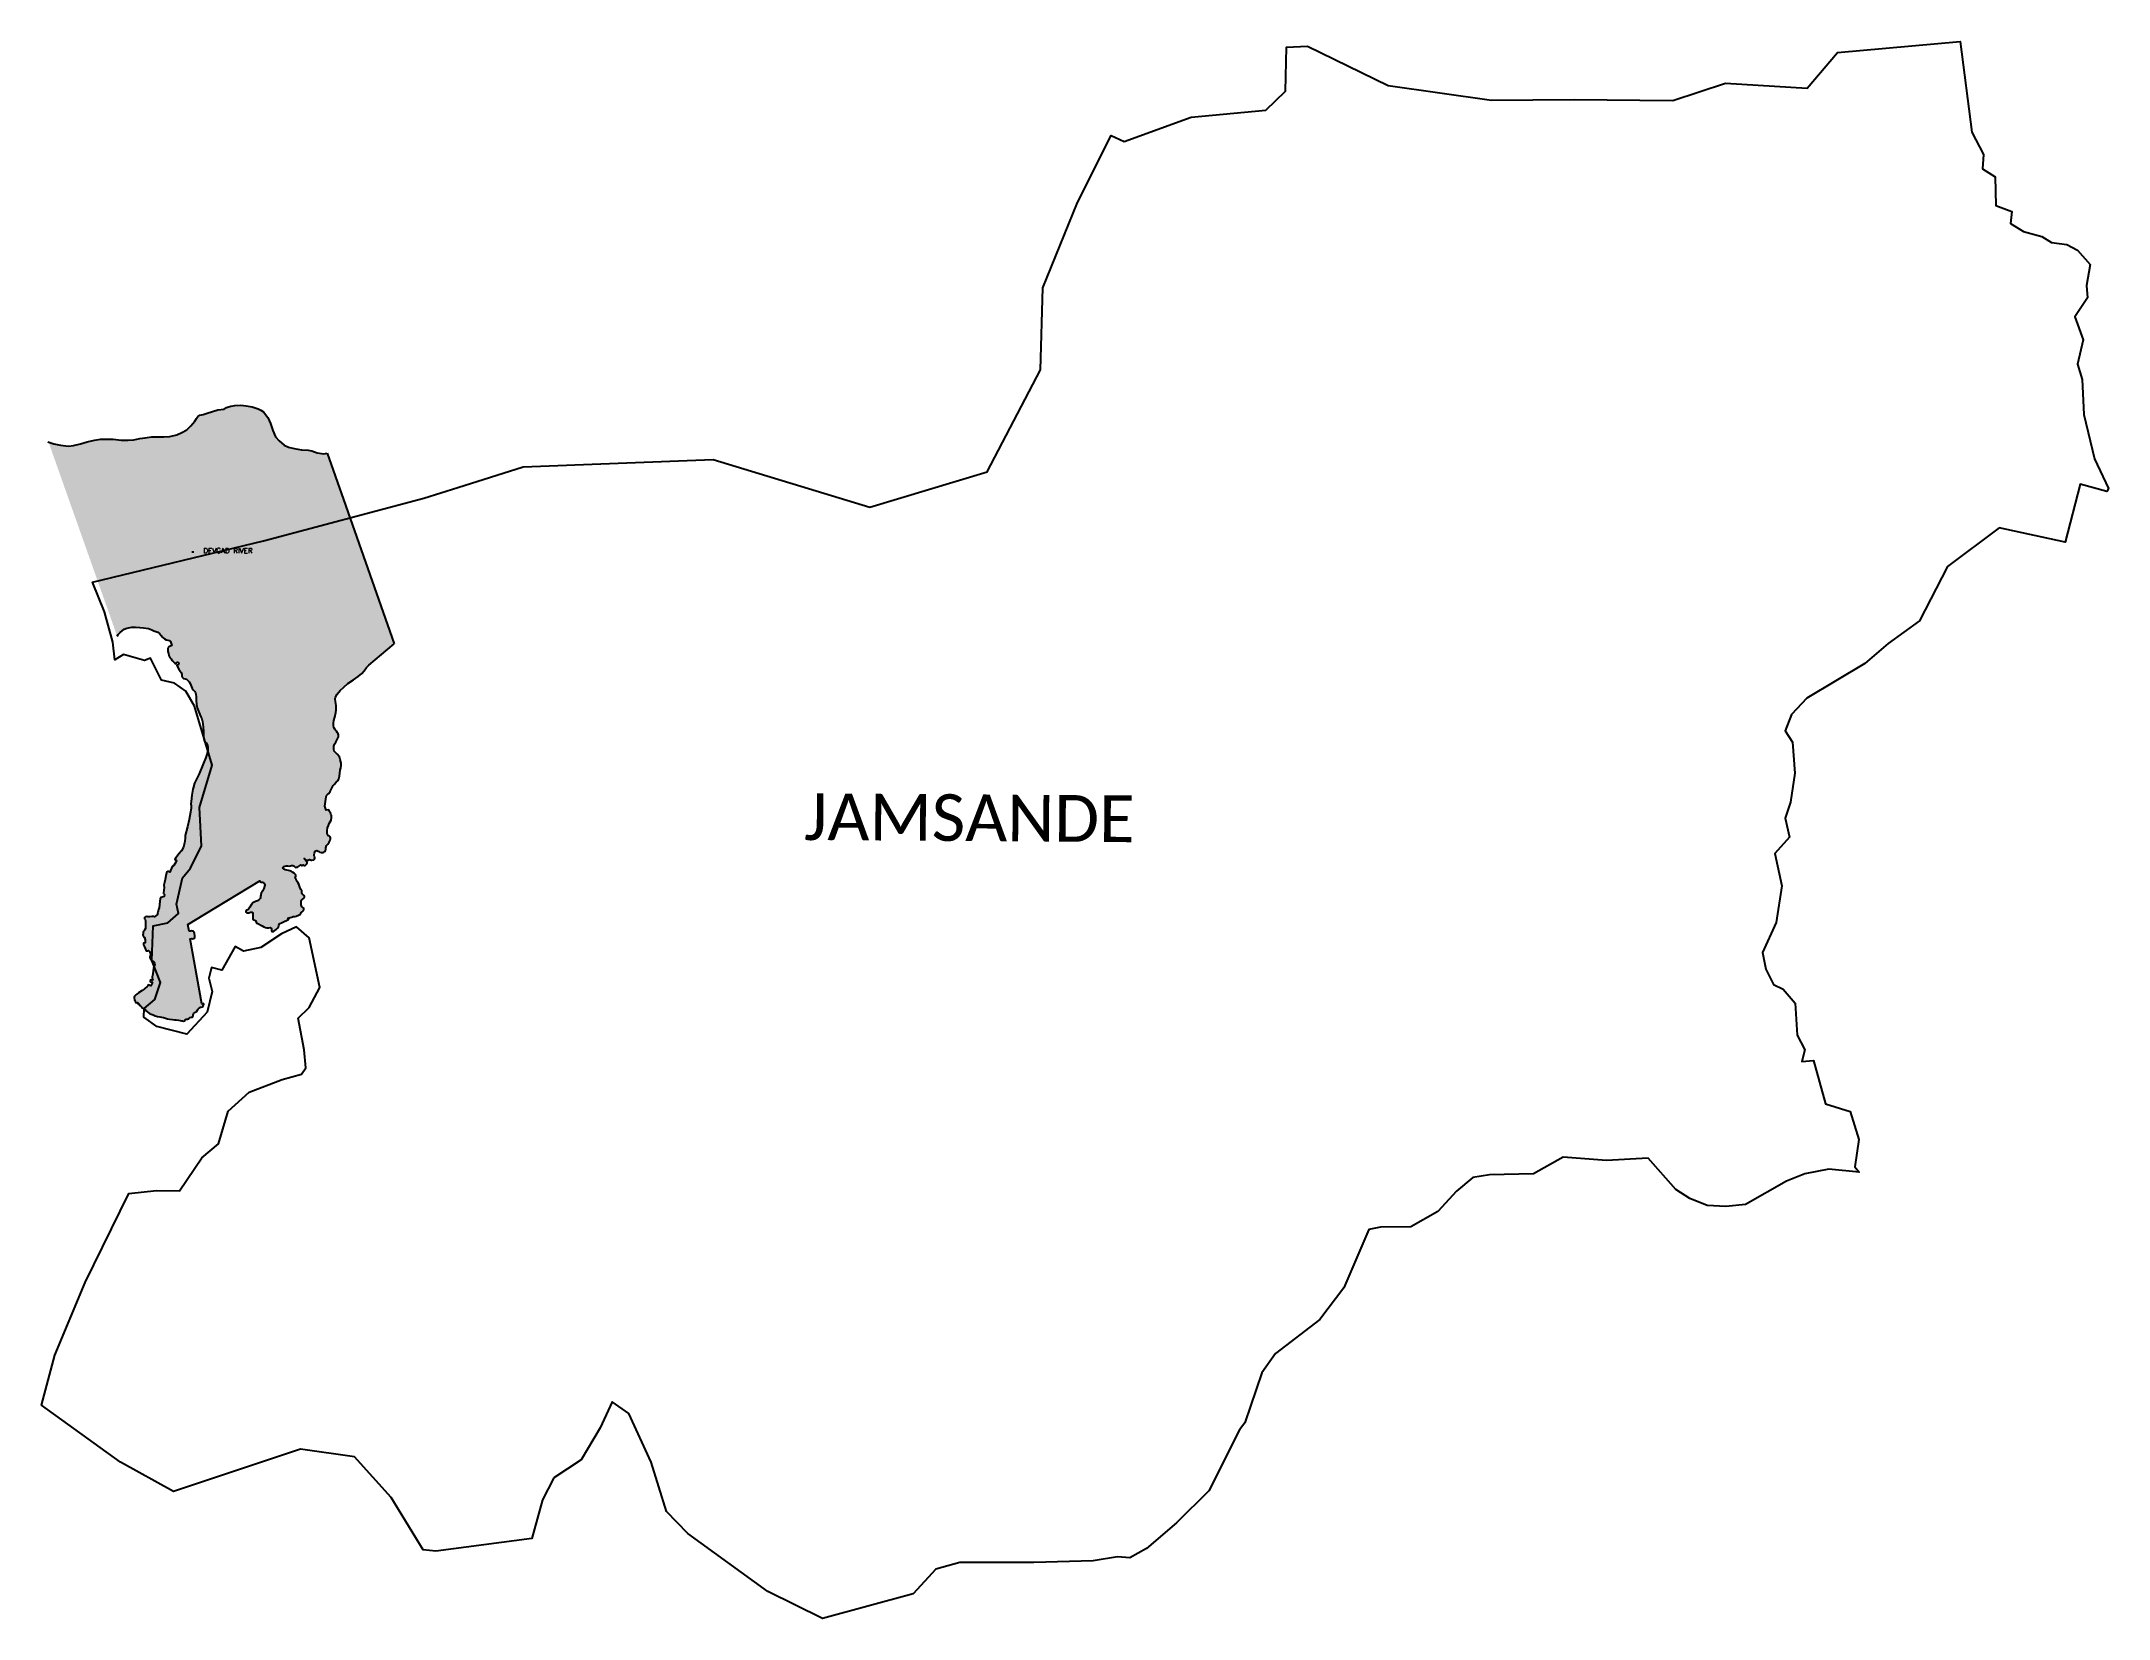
# Model space of a CAD drawing. Header units: metres. Extents: x 325786 to 333768, y 1808927 to 1815015.
import ezdxf

# ---------------------------------------------------------------- set-up
doc = ezdxf.new("R2010")
doc.units = ezdxf.units.M
doc.header["$MEASUREMENT"] = 0
for name, color, linetype in [('ARROW', 7, 'Continuous'), ('RIVER', 4, 'Continuous'), ('RIVER TEXT', 7, 'Continuous'), ('village', 3, 'Continuous'), ('VILLAGE NAME', 250, 'Continuous')]:
    doc.layers.add(name, color=color, linetype=linetype)
doc.styles.get("Standard").update_dxf_attribs({"font": 'simplex.shx'})
doc.dimstyles.get("Standard").update_dxf_attribs({"dimtxt": 0.18, "dimasz": 0.18, "dimexe": 0.18, "dimexo": 0.0625, "dimgap": 0.09, "dimtad": 0, "dimtih": 1, "dimtoh": 1, "dimdec": 4, "dimzin": 0, "dimdsep": 46, "dimtxsty": 'Standard', "dimcen": 0.09, "dimadec": 0, "dimazin": 0, "dimtfac": 1, "dimtdec": 4, "dimtofl": 0, "dimtmove": 0, "dimatfit": 3, "dimfxl": 1, "dimtolj": 1, "dimtzin": 0, "dimarcsym": 0})

msp = doc.modelspace()

# ---------------------------------------------------------------- hatches: boundary and pattern name
at = {"layer": 'RIVER'}
h = msp.add_hatch(dxfattribs=at)
h.set_pattern_fill('DASH', color=256, scale=40)
h.paths.add_polyline_path([(326952.5, 1813246), (326889.5, 1813425), (326877.1, 1813423), (326850.3, 1813426.1), (326830.3, 1813434.1), (326816.4, 1813437.2), (326790.5, 1813438.4), (326761.6, 1813443), (326739.8, 1813448.6), (326723.4, 1813455.9), (326704, 1813472.7), (326690.1, 1813489), (326679.7, 1813512.7), (326670.1, 1813540.3), (326660.3, 1813563.1), (326643.3, 1813584.7), (326632.8, 1813591.8), (326623.3, 1813596.7), (326599.9, 1813603.8), (326577.1, 1813608.1), (326556.5, 1813610.9), (326533.1, 1813609.6), (326517.4, 1813607.5), (326500.8, 1813601.9), (326491.2, 1813595.5), (326466.9, 1813592.4), (326446.6, 1813585.9), (326426.3, 1813579.5), (326410.9, 1813574.2), (326397.9, 1813572.3), (326390.5, 1813566.8), (326384.7, 1813559.7), (326378.2, 1813548.9), (326363.5, 1813530.5), (326348.1, 1813515.1), (326328.4, 1813504.7), (326308.7, 1813496.4), (326282.5, 1813489.3), (326258.7, 1813488.6), (326232.9, 1813488.6), (326211.7, 1813488), (326186.1, 1813485.2), (326165.8, 1813481.8), (326142.7, 1813476.9), (326121.3, 1813475.4), (326106, 1813475.4), (326093.5, 1813475.4), (326063.1, 1813479.2), (326034.3, 1813479.2), (326014.5, 1813479.2), (325991.3, 1813475.4), (325963, 1813469.6), (325936.5, 1813461.8), (325910.5, 1813455.3), (325891.1, 1813453), (325859.6, 1813456.2), (325833.5, 1813461.7), (325813.7, 1813468), (326078.6, 1812718.9), (326082.1, 1812726), (326090, 1812733), (326097.7, 1812739.6), (326105.3, 1812745.9), (326116.1, 1812750.5), (326135.2, 1812754.2), (326149.2, 1812754.2), (326166.2, 1812752.5), (326180.5, 1812750.7), (326199.7, 1812748.2), (326206.1, 1812746.1), (326212.5, 1812743.3), (326219.7, 1812740.2), (326227.7, 1812737.6), (326236, 1812734.4), (326242.1, 1812729.2), (326247.9, 1812722), (326250.9, 1812717), (326261.4, 1812708.9), (326267.7, 1812704.7), (326273.8, 1812703.5), (326279.6, 1812702.6), (326284.1, 1812698.8), (326287, 1812691.3), (326289.9, 1812682.4), (326284.7, 1812680.1), (326281.1, 1812679.2), (326277.8, 1812678.1), (326275.9, 1812675.6), (326273.6, 1812670.8), (326273.6, 1812665.8), (326273.9, 1812660.4), (326276.3, 1812651.8), (326278.2, 1812644.8), (326282, 1812636.7), (326286.6, 1812631.2), (326290, 1812625.4), (326294.1, 1812622.1), (326298.7, 1812617.5), (326301.3, 1812614.9), (326304.3, 1812613), (326305.8, 1812612.7), (326306.4, 1812613.4), (326307.2, 1812616.4), (326312.1, 1812618.2), (326315.4, 1812616.1), (326315.2, 1812615.7), (326316.5, 1812613.1), (326314.6, 1812608.2), (326308.6, 1812606), (326317.2, 1812591.5), (326322, 1812583.5), (326325.5, 1812579.4), (326326.4, 1812574.6), (326328.1, 1812571), (326328.5, 1812565.7), (326329.9, 1812561.2), (326332, 1812558.1), (326334.9, 1812555.7), (326341, 1812554.6), (326346, 1812552.8), (326350.7, 1812549.5), (326357, 1812542.2), (326360.6, 1812536), (326365.2, 1812523.7), (326367.9, 1812516.8), (326372.3, 1812511.8), (326378.9, 1812505.3), (326381.3, 1812500.8), (326382.2, 1812494.8), (326383.6, 1812485.2), (326383.8, 1812471.8), (326385.2, 1812455.4), (326387.2, 1812441.9), (326392.4, 1812429.4), (326398.1, 1812416.2), (326402.2, 1812408.1), (326405.5, 1812399.5), (326408.3, 1812390.3), (326410.7, 1812368.8), (326412.2, 1812349.6), (326412.5, 1812332.7), (326412.9, 1812323.5), (326414.3, 1812317.9), (326416.3, 1812313.1), (326420.2, 1812308.9), (326423.4, 1812305.4), (326426.9, 1812298.9), (326428.4, 1812290.2), (326428.8, 1812279.4), (326426.6, 1812266), (326421.3, 1812251), (326409.9, 1812222.5), (326394.9, 1812187.3), (326377.8, 1812151.8), (326372.1, 1812132.6), (326370.8, 1812128), (326366.6, 1812104.7), (326363.7, 1812080.6), (326363.1, 1812072.3), (326363.7, 1812065.9), (326364.1, 1812056.5), (326362.3, 1812039.8), (326356, 1812011.3), (326349.7, 1811982.8), (326341.4, 1811949.9), (326341.2, 1811942.3), (326340.2, 1811926.5), (326337.6, 1811915.8), (326334.6, 1811904.6), (326327.6, 1811890.8), (326318, 1811879.5), (326305, 1811863.1), (326301.3, 1811856.4), (326307.7, 1811852.6), (326305.7, 1811846.5), (326301.3, 1811839.6), (326296.8, 1811834.4), (326291.2, 1811830.5), (326282.5, 1811808.7), (326277, 1811811.1), (326273.3, 1811811), (326271.1, 1811809.8), (326269.2, 1811804.9), (326267.1, 1811794.5), (326263.8, 1811779.5), (326261, 1811768.7), (326259.1, 1811758.5), (326259.4, 1811748.9), (326257.3, 1811728.9), (326257.9, 1811725.6), (326258.7, 1811724.1), (326261.5, 1811721.9), (326260.3, 1811714.5), (326255.9, 1811713), (326252.5, 1811711.7), (326248.5, 1811710), (326246.3, 1811708.4), (326244.9, 1811705.5), (326243.8, 1811696.7), (326242, 1811682.2), (326240.1, 1811670.9), (326238, 1811663.9), (326237.5, 1811659.3), (326236, 1811652), (326232.4, 1811643.8), (326229.5, 1811640.2), (326222.5, 1811635.9), (326218.3, 1811636.6), (326212.7, 1811636.7), (326204.2, 1811635.8), (326196.9, 1811635.7), (326192.5, 1811636.4), (326187.8, 1811635.5), (326184.4, 1811633.2), (326183.8, 1811630.9), (326184.7, 1811628.3), (326187, 1811624.8), (326188.2, 1811620.3), (326187.7, 1811606.7), (326187.7, 1811590.4), (326184.2, 1811584.5), (326180.8, 1811580.1), (326179, 1811576.4), (326178.4, 1811571.2), (326177.9, 1811565.3), (326178.7, 1811561.7), (326179.7, 1811559.6), (326181.7, 1811557.6), (326185.7, 1811555.3), (326185.1, 1811549.3), (326186.7, 1811549.1), (326186.1, 1811534.7), (326180.5, 1811534.2), (326180.3, 1811530.6), (326180.5, 1811527.2), (326181.8, 1811524.8), (326184.3, 1811520.2), (326190.9, 1811504.5), (326192.8, 1811504.1), (326195.5, 1811504.7), (326200.1, 1811505.7), (326203.6, 1811502.2), (326204.9, 1811499), (326207.4, 1811492.8), (326207.7, 1811488.5), (326206.4, 1811485), (326205, 1811479.4), (326206.1, 1811475.7), (326210.7, 1811468.7), (326213, 1811466.9), (326217.6, 1811464.8), (326217.7, 1811464.2), (326219.8, 1811462.4), (326222.4, 1811457.3), (326223.5, 1811451.7), (326222.8, 1811448.5), (326221.7, 1811445.7), (326220.7, 1811442.2), (326219, 1811435.9), (326218.2, 1811428.7), (326215.9, 1811414.7), (326213.7, 1811403.4), (326214, 1811399.5), (326216.1, 1811394.6), (326214.5, 1811390.5), (326207.2, 1811391.9), (326206.3, 1811386.5), (326214.9, 1811382.4), (326208.1, 1811368.7), (326198.8, 1811373.2), (326196.4, 1811369.3), (326194.2, 1811367.2), (326185.4, 1811359.3), (326182.2, 1811356.3), (326174.6, 1811351.4), (326161.4, 1811342.7), (326154.8, 1811337.5), (326150.2, 1811334.2), (326147.5, 1811331.9), (326145.8, 1811329.6), (326144.3, 1811325.6), (326143.9, 1811322.7), (326145.8, 1811314.7), (326147.8, 1811309.2), (326149.4, 1811307), (326151.9, 1811303.9), (326156.5, 1811305.3), (326159.4, 1811298.7), (326162.1, 1811300.1), (326164.4, 1811295.1), (326168, 1811293.9), (326169.3, 1811291.4), (326172.2, 1811287.9), (326176.5, 1811283.4), (326179.8, 1811280.9), (326184, 1811278.7), (326188, 1811276.1), (326192.2, 1811271.4), (326198, 1811266.3), (326203.9, 1811263.1), (326209.9, 1811260.2), (326218.2, 1811257), (326225, 1811253.3), (326234.2, 1811251), (326242.7, 1811250), (326249.3, 1811248.8), (326257.9, 1811246.7), (326273.5, 1811242.4), (326280.2, 1811240.1), (326292.5, 1811239), (326300.3, 1811238.4), (326307, 1811237.9), (326315.3, 1811237.1), (326322.1, 1811235.7), (326326.8, 1811234.8), (326331.4, 1811233.7), (326335.3, 1811233.5), (326338.1, 1811234.4), (326340.6, 1811237.8), (326345.4, 1811240.3), (326346.3, 1811240), (326349.5, 1811240.6), (326352.7, 1811241.3), (326354.7, 1811242.3), (326356.9, 1811244), (326360.2, 1811246.6), (326365.7, 1811247.8), (326369, 1811248.2), (326370.2, 1811249), (326370.9, 1811251.1), (326371.6, 1811254.1), (326372.3, 1811256.6), (326373.5, 1811262), (326376.6, 1811264.6), (326380.2, 1811267.3), (326385.8, 1811270), (326388.1, 1811274.5), (326388.2, 1811274.3), (326390.6, 1811277.4), (326392.9, 1811280.6), (326399.8, 1811286.8), (326400.1, 1811286.6), (326402.6, 1811287.4), (326408.1, 1811288.8), (326410.4, 1811291.8), (326412.4, 1811295), (326412.9, 1811298.3), (326412.3, 1811300.6), (326405.6, 1811299.4), (326361, 1811550.9), (326367.1, 1811552), (326369.3, 1811551.3), (326373.5, 1811551.6), (326376.4, 1811552.6), (326378, 1811554.4), (326378.6, 1811557.8), (326378.2, 1811563.6), (326377.4, 1811569.3), (326377, 1811573.2), (326376.2, 1811576.1), (326375, 1811577.7), (326373.1, 1811579.1), (326370.1, 1811580), (326367.8, 1811580.6), (326365.5, 1811581), (326361.9, 1811580.9), (326356, 1811580), (326351.2, 1811606.5), (326417.1, 1811645.8), (326629.8, 1811774.7), (326633.4, 1811768.9), (326635.8, 1811769.8), (326639.6, 1811769.7), (326643.7, 1811768.2), (326646.8, 1811765.5), (326648.5, 1811761.4), (326648.5, 1811757.3), (326644.9, 1811744.8), (326639.5, 1811735.1), (326637.5, 1811731.1), (326635.1, 1811728.2), (326634, 1811725.7), (326633.4, 1811722.6), (326633, 1811719.1), (326632.2, 1811715), (326631.8, 1811710.9), (326630.4, 1811706.7), (326625, 1811700.8), (326620.5, 1811697.8), (326612.9, 1811694.9), (326601.8, 1811689.9), (326596.7, 1811683.7), (326590.6, 1811672.8), (326585.7, 1811665.4), (326582.4, 1811662.6), (326577, 1811659.6), (326575.3, 1811657.9), (326575.1, 1811656.5), (326575.8, 1811655.1), (326577.9, 1811653.4), (326579.6, 1811651.4), (326582.6, 1811650.5), (326587.4, 1811651.4), (326593.5, 1811653.9), (326598.3, 1811653.8), (326602.5, 1811651.1), (326602.6, 1811638.6), (326601.8, 1811627.2), (326603.5, 1811625.1), (326606.4, 1811623.6), (326613.1, 1811621.6), (326614.2, 1811619), (326617.1, 1811611.8), (326618.9, 1811611.1), (326637.9, 1811600.7), (326645.1, 1811597.2), (326651.8, 1811594.6), (326657, 1811592.9), (326659.9, 1811592.8), (326664.4, 1811593.3), (326670.1, 1811594), (326672.7, 1811591.7), (326674, 1811588.5), (326674.3, 1811585.5), (326674.3, 1811582.3), (326676, 1811579.6), (326678.4, 1811578.9), (326682.6, 1811579.2), (326686.8, 1811582.3), (326692.4, 1811586.8), (326696.4, 1811590.6), (326699, 1811593.5), (326700.9, 1811596.8), (326703.3, 1811602.1), (326703.8, 1811604.2), (326702.5, 1811607.1), (326704.3, 1811608), (326716.3, 1811614), (326739.6, 1811625.7), (326737.3, 1811630.5), (326741.2, 1811632.2), (326743.1, 1811629), (326747.8, 1811632.7), (326752.7, 1811635), (326758.5, 1811636.3), (326766, 1811637.3), (326770.9, 1811638.4), (326772.2, 1811639.1), (326776.8, 1811640.6), (326781, 1811642.8), (326786.6, 1811645.6), (326787.2, 1811649.1), (326789.5, 1811652.1), (326792.8, 1811654.9), (326796, 1811658.1), (326797.6, 1811660.2), (326798.8, 1811665.2), (326798.8, 1811669), (326796, 1811672), (326792.2, 1811674.7), (326789.7, 1811677.8), (326788.4, 1811681.7), (326788.4, 1811684.7), (326788.7, 1811690.4), (326788.9, 1811696.3), (326790.1, 1811700.5), (326792.9, 1811702.7), (326796.5, 1811704.6), (326798.5, 1811706.1), (326800.5, 1811708.9), (326801.7, 1811711.8), (326802.1, 1811714.9), (326800, 1811717.5), (326797, 1811720.4), (326792.4, 1811724.5), (326791.9, 1811727.7), (326791.8, 1811732), (326791.1, 1811735.5), (326788.2, 1811741.2), (326784, 1811750.7), (326779.8, 1811761.2), (326775.8, 1811768.1), (326773.3, 1811771.5), (326771.5, 1811776.8), (326769.6, 1811780.3), (326766.5, 1811785), (326767.2, 1811789.3), (326768.3, 1811793), (326768.3, 1811795.9), (326766.9, 1811799.5), (326761.4, 1811803.7), (326755.1, 1811808.1), (326752.1, 1811811), (326745.1, 1811812.6), (326740.2, 1811813.9), (326733.3, 1811815.9), (326727.4, 1811816.9), (326722.4, 1811819.2), (326719.6, 1811822.1), (326718.8, 1811825.9), (326721.5, 1811829.4), (326725.9, 1811831.5), (326731.4, 1811832.4), (326736.8, 1811832.2), (326742.9, 1811831.3), (326748, 1811832.1), (326752, 1811833.3), (326757.2, 1811833.6), (326760.5, 1811832.4), (326762.9, 1811829.7), (326765.4, 1811826.9), (326767.7, 1811826.5), (326771.4, 1811827.1), (326774.4, 1811828), (326778.9, 1811830.1), (326782.7, 1811832.9), (326786.7, 1811836.1), (326790, 1811833.6), (326791.6, 1811833.2), (326796.7, 1811836.8), (326798.1, 1811835.3), (326799.3, 1811834.1), (326802, 1811834), (326805.9, 1811835.6), (326810.4, 1811840.1), (326811.8, 1811842.9), (326811.8, 1811845.1), (326800.2, 1811860.3), (326802.6, 1811860.1), (326805, 1811858.6), (326807.5, 1811855.7), (326809.4, 1811854.5), (326812.7, 1811853.9), (326815.9, 1811854.6), (326820.7, 1811857), (326824.5, 1811856), (326826.9, 1811854.4), (326830.8, 1811854.4), (326837.6, 1811856.3), (326840.7, 1811858.7), (326841.8, 1811861.8), (326842.1, 1811864.8), (326840.8, 1811867.5), (326838.9, 1811871.9), (326839, 1811876), (326840.6, 1811880.9), (326843.5, 1811888.6), (326845.8, 1811890.7), (326849.2, 1811891.2), (326852.1, 1811890.6), (326854.9, 1811889.2), (326858.3, 1811887.7), (326861.1, 1811885.5), (326865.7, 1811884.6), (326872.2, 1811884.3), (326876.2, 1811885.3), (326880.8, 1811888), (326882.4, 1811891.8), (326883.7, 1811896.5), (326884.9, 1811902.6), (326886.8, 1811911.5), (326891.6, 1811916.6), (326896.9, 1811923.7), (326900.5, 1811931.1), (326902.3, 1811936.8), (326902.6, 1811941), (326901.4, 1811944.4), (326898.4, 1811946.9), (326893, 1811948.2), (326891.1, 1811952.5), (326890, 1811959.1), (326889.9, 1811969.2), (326891.3, 1811978.7), (326894, 1811988.2), (326897.5, 1811996.2), (326904.6, 1812008.5), (326906.7, 1812017.4), (326906.7, 1812026.5), (326903.9, 1812031.8), (326902.1, 1812036.5), (326896.3, 1812044.8), (326897.3, 1812045.5), (326895.5, 1812048.1), (326885, 1812047.4), (326880.6, 1812062.9), (326885, 1812098.7), (326887.1, 1812103.4), (326891.3, 1812107.5), (326895.8, 1812111.7), (326900.7, 1812119), (326907.4, 1812132.2), (326907.4, 1812132.2), (326912.7, 1812142.5), (326916.6, 1812146.8), (326924.4, 1812155.5), (326932, 1812162.5), (326935, 1812168), (326936.8, 1812178.4), (326938.2, 1812190), (326939.3, 1812202), (326941.7, 1812211.2), (326943.3, 1812220), (326943, 1812228.8), (326940.1, 1812243.4), (326936.7, 1812252.7), (326928.2, 1812263.3), (326921.7, 1812269.5), (326916.7, 1812275.3), (326914.9, 1812282.8), (326914.6, 1812293.9), (326917.9, 1812302.6), (326922.3, 1812309.7), (326925.8, 1812315.2), (326928.2, 1812319.9), (326930.8, 1812325.2), (326932.6, 1812330.2), (326932.9, 1812338.2), (326931.4, 1812342), (326929.2, 1812346.5), (326925.7, 1812352.2), (326921.8, 1812356.6), (326918.4, 1812360.5), (326915.3, 1812366.1), (326913.6, 1812374.1), (326913.6, 1812382.7), (326915.1, 1812393.7), (326918.9, 1812406.8), (326922.4, 1812423.9), (326924, 1812432.8), (326924.7, 1812442), (326924.3, 1812451), (326921.8, 1812466.9), (326920.5, 1812477), (326921.7, 1812484.1), (326928, 1812495.2), (326939.5, 1812508.8), (326953.2, 1812522.8), (326968.8, 1812536.2), (326991, 1812550.5), (327009.5, 1812563.1), (327023.5, 1812574.3), (327032.7, 1812585.1), (327041.9, 1812598.5), (327050.6, 1812607.6), (327148, 1812690)])

# ---------------------------------------------------------------- linework, layer by layer
for points in [[(325811.1, 1813468.9), (325833.5, 1813461.7), (325859.6, 1813456.2), (325891.1, 1813453), (325910.5, 1813455.3), (325936.5, 1813461.8), (325963, 1813469.6), (325991.3, 1813475.4), (326014.5, 1813479.2), (326034.3, 1813479.2), (326063.1, 1813479.2), (326093.5, 1813475.4), (326106, 1813475.4), (326121.3, 1813475.4), (326142.7, 1813476.9), (326165.8, 1813481.8), (326186.1, 1813485.2), (326211.7, 1813488), (326232.9, 1813488.6), (326258.7, 1813488.6), (326282.5, 1813489.3), (326308.7, 1813496.4), (326328.4, 1813504.7), (326348.1, 1813515.1), (326363.5, 1813530.5), (326378.2, 1813548.9), (326384.7, 1813559.7), (326390.5, 1813566.8), (326397.9, 1813572.3), (326410.9, 1813574.2), (326426.3, 1813579.5), (326446.6, 1813585.9), (326466.9, 1813592.4), (326491.2, 1813595.5), (326500.8, 1813601.9), (326517.4, 1813607.5), (326533.1, 1813609.6), (326556.5, 1813610.9), (326577.1, 1813608.1), (326599.9, 1813603.8), (326623.3, 1813596.7), (326632.8, 1813591.8), (326643.3, 1813584.7), (326660.3, 1813563.1), (326670.1, 1813540.3), (326679.7, 1813512.7), (326690.1, 1813489), (326704, 1813472.7), (326723.4, 1813455.9), (326739.8, 1813448.6), (326761.6, 1813443), (326790.5, 1813438.4), (326816.4, 1813437.2), (326830.3, 1813434.1), (326850.3, 1813426.1), (326877.1, 1813423), (326889.5, 1813425), (326889.5, 1813425), (326889.5, 1813425)], [(326889.5, 1813425), (326889.5, 1813425), (326889.5, 1813425)], [(326889.5, 1813425), (326952.5, 1813246), (327148, 1812690)], [(326078.5, 1812718.7), (326082.1, 1812726), (326090, 1812733), (326097.7, 1812739.6), (326105.3, 1812745.9), (326116.1, 1812750.5), (326135.2, 1812754.2), (326149.2, 1812754.2), (326166.2, 1812752.5), (326180.5, 1812750.7), (326199.7, 1812748.2), (326206.1, 1812746.1), (326212.5, 1812743.3), (326219.7, 1812740.2), (326227.7, 1812737.6), (326236, 1812734.4), (326242.1, 1812729.2), (326247.9, 1812722), (326250.9, 1812717), (326261.4, 1812708.9), (326267.7, 1812704.7), (326273.8, 1812703.5), (326279.6, 1812702.6), (326284.1, 1812698.8), (326287, 1812691.3), (326289.9, 1812682.4), (326284.7, 1812680.1), (326281.1, 1812679.2), (326277.8, 1812678.1), (326275.9, 1812675.6), (326273.6, 1812670.8), (326273.6, 1812665.8), (326273.9, 1812660.4), (326276.3, 1812651.8), (326278.2, 1812644.8), (326282, 1812636.7), (326286.6, 1812631.2), (326290, 1812625.4), (326294.1, 1812622.1), (326298.7, 1812617.5), (326301.3, 1812614.9), (326304.3, 1812613), (326305.8, 1812612.7), (326306.4, 1812613.4), (326307.2, 1812616.4), (326312.1, 1812618.2), (326315.4, 1812616.1), (326315.2, 1812615.7), (326316.5, 1812613.1), (326314.6, 1812608.2), (326308.6, 1812606), (326317.2, 1812591.5), (326322, 1812583.5), (326322, 1812583.5), (326322, 1812583.5), (326322, 1812583.5), (326322, 1812583.5), (326322, 1812583.5), (326322, 1812583.5), (326322, 1812583.5), (326325.5, 1812579.4), (326326.4, 1812574.6), (326328.1, 1812571), (326328.5, 1812565.7), (326329.9, 1812561.2), (326332, 1812558.1), (326334.9, 1812555.7), (326341, 1812554.6), (326346, 1812552.8), (326350.7, 1812549.5), (326357, 1812542.2), (326360.6, 1812536), (326365.2, 1812523.7), (326367.9, 1812516.8), (326372.3, 1812511.8), (326378.9, 1812505.3), (326381.3, 1812500.8), (326382.2, 1812494.8), (326383.6, 1812485.2), (326383.8, 1812471.8), (326385.2, 1812455.4), (326387.2, 1812441.9), (326392.4, 1812429.4), (326398.1, 1812416.2), (326402.2, 1812408.1), (326405.5, 1812399.5), (326408.3, 1812390.3), (326410.7, 1812368.8), (326412.2, 1812349.6), (326412.5, 1812332.7), (326412.9, 1812323.5), (326414.3, 1812317.9), (326416.3, 1812313.1), (326420.2, 1812308.9), (326423.4, 1812305.4), (326426.9, 1812298.9), (326428.4, 1812290.2), (326428.8, 1812279.4), (326426.6, 1812266), (326421.3, 1812251), (326409.9, 1812222.5), (326394.9, 1812187.3), (326377.8, 1812151.8), (326372.1, 1812132.6), (326370.8, 1812128), (326366.6, 1812104.7), (326363.7, 1812080.6), (326363.1, 1812072.3), (326363.7, 1812065.9), (326364.1, 1812056.5), (326362.3, 1812039.8), (326356, 1812011.3), (326349.7, 1811982.8), (326341.4, 1811949.9), (326341.2, 1811942.3), (326340.2, 1811926.5), (326337.6, 1811915.8), (326334.6, 1811904.6), (326327.6, 1811890.8), (326318, 1811879.5), (326305, 1811863.1), (326301.3, 1811856.4), (326307.7, 1811852.6), (326305.7, 1811846.5), (326301.3, 1811839.6), (326296.8, 1811834.4), (326291.2, 1811830.5), (326282.5, 1811808.7), (326277, 1811811.1), (326273.3, 1811811), (326271.1, 1811809.8), (326269.2, 1811804.9), (326267.1, 1811794.5), (326263.8, 1811779.5), (326261, 1811768.7), (326259.1, 1811758.5), (326259.4, 1811748.9), (326257.3, 1811728.9), (326257.9, 1811725.6), (326258.7, 1811724.1), (326261.5, 1811721.9), (326260.3, 1811714.5), (326255.9, 1811713), (326252.5, 1811711.7), (326248.5, 1811710), (326246.3, 1811708.4), (326244.9, 1811705.5), (326243.8, 1811696.7), (326242, 1811682.2), (326240.1, 1811670.9), (326238, 1811663.9), (326237.5, 1811659.3), (326236, 1811652), (326232.4, 1811643.8), (326229.5, 1811640.2), (326222.5, 1811635.9), (326218.3, 1811636.6), (326212.7, 1811636.7), (326204.2, 1811635.8), (326196.9, 1811635.7), (326192.5, 1811636.4), (326187.8, 1811635.5), (326184.4, 1811633.2), (326183.8, 1811630.9), (326184.7, 1811628.3), (326187, 1811624.8), (326188.2, 1811620.3), (326187.7, 1811606.7), (326187.7, 1811590.4), (326184.2, 1811584.5), (326180.8, 1811580.1), (326179, 1811576.4), (326178.4, 1811571.2), (326177.9, 1811565.3), (326178.7, 1811561.7), (326179.7, 1811559.6), (326181.7, 1811557.6), (326185.7, 1811555.3), (326185.1, 1811549.3), (326186.7, 1811549.1), (326186.1, 1811534.7), (326180.5, 1811534.2), (326180.3, 1811530.6), (326180.5, 1811527.2), (326181.8, 1811524.8), (326184.3, 1811520.2), (326190.9, 1811504.5), (326192.8, 1811504.1), (326195.5, 1811504.7), (326200.1, 1811505.7), (326203.6, 1811502.2), (326204.9, 1811499), (326207.4, 1811492.8), (326207.7, 1811488.5), (326206.4, 1811485), (326205, 1811479.4), (326206.1, 1811475.7), (326210.7, 1811468.7), (326213, 1811466.9), (326217.6, 1811464.8), (326217.7, 1811464.2), (326219.8, 1811462.4), (326222.4, 1811457.3), (326223.5, 1811451.7), (326222.8, 1811448.5), (326221.7, 1811445.7), (326220.7, 1811442.2), (326219, 1811435.9), (326218.2, 1811428.7), (326215.9, 1811414.7), (326213.7, 1811403.4), (326214, 1811399.5), (326216.1, 1811394.6), (326214.5, 1811390.5), (326207.2, 1811391.9), (326206.3, 1811386.5), (326214.9, 1811382.4), (326208.1, 1811368.7), (326198.8, 1811373.2), (326196.4, 1811369.3), (326194.2, 1811367.2), (326185.4, 1811359.3), (326182.2, 1811356.3), (326174.6, 1811351.4), (326161.4, 1811342.7), (326154.8, 1811337.5), (326150.2, 1811334.2), (326147.5, 1811331.9), (326145.8, 1811329.6), (326144.3, 1811325.6), (326143.9, 1811322.7), (326145.8, 1811314.7), (326147.8, 1811309.2), (326149.4, 1811307), (326151.9, 1811303.9), (326156.5, 1811305.3), (326159.4, 1811298.7), (326162.1, 1811300.1), (326164.4, 1811295.1), (326168, 1811293.9), (326169.3, 1811291.4), (326172.2, 1811287.9), (326176.5, 1811283.4), (326179.8, 1811280.9), (326184, 1811278.7), (326188, 1811276.1), (326192.2, 1811271.4), (326198, 1811266.3), (326203.9, 1811263.1), (326209.9, 1811260.2), (326218.2, 1811257), (326225, 1811253.3), (326234.2, 1811251), (326242.7, 1811250), (326249.3, 1811248.8), (326257.9, 1811246.7), (326273.5, 1811242.4), (326280.2, 1811240.1), (326292.5, 1811239), (326300.3, 1811238.4), (326307, 1811237.9), (326315.3, 1811237.1), (326322.1, 1811235.7), (326326.8, 1811234.8), (326331.4, 1811233.7), (326335.3, 1811233.5), (326338.1, 1811234.4), (326340.6, 1811237.8), (326345.4, 1811240.3), (326346.3, 1811240), (326349.5, 1811240.6), (326352.7, 1811241.3), (326354.7, 1811242.3), (326356.9, 1811244), (326360.2, 1811246.6), (326365.7, 1811247.8), (326369, 1811248.2), (326370.2, 1811249), (326370.9, 1811251.1), (326371.6, 1811254.1), (326372.3, 1811256.6), (326373.5, 1811262), (326376.6, 1811264.6), (326380.2, 1811267.3), (326385.8, 1811270), (326388.1, 1811274.5), (326388.2, 1811274.3), (326390.6, 1811277.4), (326392.9, 1811280.6), (326399.8, 1811286.8), (326400.1, 1811286.6), (326402.6, 1811287.4), (326408.1, 1811288.8), (326410.4, 1811291.8), (326412.4, 1811295), (326412.9, 1811298.3), (326412.3, 1811300.6), (326405.6, 1811299.4), (326361, 1811550.9), (326367.1, 1811552), (326369.3, 1811551.3), (326373.5, 1811551.6), (326376.4, 1811552.6), (326378, 1811554.4), (326378.6, 1811557.8), (326378.2, 1811563.6), (326377.4, 1811569.3), (326377, 1811573.2), (326376.2, 1811576.1), (326375, 1811577.7), (326373.1, 1811579.1), (326370.1, 1811580), (326367.8, 1811580.6), (326365.5, 1811581), (326361.9, 1811580.9), (326356, 1811580), (326351.2, 1811606.5), (326417.1, 1811645.8), (326629.8, 1811774.7), (326633.4, 1811768.9), (326635.8, 1811769.8), (326639.6, 1811769.7), (326643.7, 1811768.2), (326646.8, 1811765.5), (326648.5, 1811761.4), (326648.5, 1811757.3), (326644.9, 1811744.8), (326639.5, 1811735.1), (326637.5, 1811731.1), (326635.1, 1811728.2), (326634, 1811725.7), (326633.4, 1811722.6), (326633, 1811719.1), (326632.2, 1811715), (326631.8, 1811710.9), (326630.4, 1811706.7), (326625, 1811700.8), (326620.5, 1811697.8), (326612.9, 1811694.9), (326601.8, 1811689.9), (326596.7, 1811683.7), (326590.6, 1811672.8), (326585.7, 1811665.4), (326582.4, 1811662.6), (326577, 1811659.6), (326575.3, 1811657.9), (326575.1, 1811656.5), (326575.8, 1811655.1), (326577.9, 1811653.4), (326579.6, 1811651.4), (326582.6, 1811650.5), (326587.4, 1811651.4), (326593.5, 1811653.9), (326598.3, 1811653.8), (326602.5, 1811651.1), (326602.6, 1811638.6), (326601.8, 1811627.2), (326603.5, 1811625.1), (326606.4, 1811623.6), (326613.1, 1811621.6), (326614.2, 1811619), (326617.1, 1811611.8), (326618.9, 1811611.1), (326637.9, 1811600.7), (326645.1, 1811597.2), (326651.8, 1811594.6), (326657, 1811592.9), (326659.9, 1811592.8), (326664.4, 1811593.3), (326670.1, 1811594), (326672.7, 1811591.7), (326674, 1811588.5), (326674.3, 1811585.5), (326674.3, 1811582.3), (326676, 1811579.6), (326678.4, 1811578.9), (326682.6, 1811579.2), (326686.8, 1811582.3), (326692.4, 1811586.8), (326696.4, 1811590.6), (326699, 1811593.5), (326700.9, 1811596.8), (326703.3, 1811602.1), (326703.8, 1811604.2), (326702.5, 1811607.1), (326704.3, 1811608), (326716.3, 1811614), (326739.6, 1811625.7), (326737.3, 1811630.5), (326741.2, 1811632.2), (326743.1, 1811629), (326747.8, 1811632.7), (326752.7, 1811635), (326758.5, 1811636.3), (326766, 1811637.3), (326770.9, 1811638.4), (326772.2, 1811639.1), (326776.8, 1811640.6), (326781, 1811642.8), (326786.6, 1811645.6), (326787.2, 1811649.1), (326789.5, 1811652.1), (326792.8, 1811654.9), (326796, 1811658.1), (326797.6, 1811660.2), (326798.8, 1811665.2), (326798.8, 1811669), (326796, 1811672), (326792.2, 1811674.7), (326789.7, 1811677.8), (326788.4, 1811681.7), (326788.4, 1811684.7), (326788.7, 1811690.4), (326788.9, 1811696.3), (326790.1, 1811700.5), (326792.9, 1811702.7), (326796.5, 1811704.6), (326798.5, 1811706.1), (326800.5, 1811708.9), (326801.7, 1811711.8), (326802.1, 1811714.9), (326800, 1811717.5), (326797, 1811720.4), (326792.4, 1811724.5), (326791.9, 1811727.7), (326791.8, 1811732), (326791.1, 1811735.5), (326788.2, 1811741.2), (326784, 1811750.7), (326779.8, 1811761.2), (326775.8, 1811768.1), (326773.3, 1811771.5), (326771.5, 1811776.8), (326769.6, 1811780.3), (326766.5, 1811785), (326767.2, 1811789.3), (326768.3, 1811793), (326768.3, 1811795.9), (326766.9, 1811799.5), (326761.4, 1811803.7), (326755.1, 1811808.1), (326752.1, 1811811), (326745.1, 1811812.6), (326740.2, 1811813.9), (326733.3, 1811815.9), (326727.4, 1811816.9), (326722.4, 1811819.2), (326719.6, 1811822.1), (326718.8, 1811825.9), (326721.5, 1811829.4), (326725.9, 1811831.5), (326731.4, 1811832.4), (326736.8, 1811832.2), (326742.9, 1811831.3), (326748, 1811832.1), (326752, 1811833.3), (326757.2, 1811833.6), (326760.5, 1811832.4), (326762.9, 1811829.7), (326765.4, 1811826.9), (326767.7, 1811826.5), (326771.4, 1811827.1), (326774.4, 1811828), (326778.9, 1811830.1), (326782.7, 1811832.9), (326786.7, 1811836.1), (326790, 1811833.6), (326791.6, 1811833.2), (326796.7, 1811836.8), (326798.1, 1811835.3), (326799.3, 1811834.1), (326802, 1811834), (326805.9, 1811835.6), (326810.4, 1811840.1), (326811.8, 1811842.9), (326811.8, 1811845.1), (326800.2, 1811860.3), (326802.6, 1811860.1), (326805, 1811858.6), (326807.5, 1811855.7), (326809.4, 1811854.5), (326812.7, 1811853.9), (326815.9, 1811854.6), (326820.7, 1811857), (326824.5, 1811856), (326826.9, 1811854.4), (326830.8, 1811854.4), (326837.6, 1811856.3), (326840.7, 1811858.7), (326841.8, 1811861.8), (326842.1, 1811864.8), (326840.8, 1811867.5), (326838.9, 1811871.9), (326839, 1811876), (326840.6, 1811880.9), (326843.5, 1811888.6), (326845.8, 1811890.7), (326849.2, 1811891.2), (326852.1, 1811890.6), (326854.9, 1811889.2), (326858.3, 1811887.7), (326861.1, 1811885.5), (326865.7, 1811884.6), (326872.2, 1811884.3), (326876.2, 1811885.3), (326880.8, 1811888), (326882.4, 1811891.8), (326883.7, 1811896.5), (326884.9, 1811902.6), (326886.8, 1811911.5), (326891.6, 1811916.6), (326896.9, 1811923.7), (326900.5, 1811931.1), (326902.3, 1811936.8), (326902.6, 1811941), (326901.4, 1811944.4), (326898.4, 1811946.9), (326893, 1811948.2), (326891.1, 1811952.5), (326890, 1811959.1), (326889.9, 1811969.2), (326891.3, 1811978.7), (326894, 1811988.2), (326897.5, 1811996.2), (326904.6, 1812008.5), (326906.7, 1812017.4), (326906.7, 1812026.5), (326903.9, 1812031.8), (326902.1, 1812036.5), (326896.3, 1812044.8), (326897.3, 1812045.5), (326895.5, 1812048.1), (326885, 1812047.4), (326880.6, 1812062.9), (326885, 1812098.7), (326887.1, 1812103.4), (326891.3, 1812107.5), (326895.8, 1812111.7), (326900.7, 1812119), (326907.4, 1812132.2), (326907.4, 1812132.2), (326912.7, 1812142.5), (326916.6, 1812146.8), (326924.4, 1812155.5), (326932, 1812162.5), (326935, 1812168), (326936.8, 1812178.4), (326938.2, 1812190), (326939.3, 1812202), (326941.7, 1812211.2), (326943.3, 1812220), (326943, 1812228.8), (326940.1, 1812243.4), (326936.7, 1812252.7), (326928.2, 1812263.3), (326921.7, 1812269.5), (326916.7, 1812275.3), (326914.9, 1812282.8), (326914.6, 1812293.9), (326917.9, 1812302.6), (326922.3, 1812309.7), (326925.8, 1812315.2), (326928.2, 1812319.9), (326930.8, 1812325.2), (326932.6, 1812330.2), (326932.9, 1812338.2), (326931.4, 1812342), (326929.2, 1812346.5), (326925.7, 1812352.2), (326921.8, 1812356.6), (326918.4, 1812360.5), (326915.3, 1812366.1), (326913.6, 1812374.1), (326913.6, 1812382.7), (326915.1, 1812393.7), (326918.9, 1812406.8), (326922.4, 1812423.9), (326924, 1812432.8), (326924.7, 1812442), (326924.3, 1812451), (326921.8, 1812466.9), (326920.5, 1812477), (326921.7, 1812484.1), (326928, 1812495.2), (326939.5, 1812508.8), (326953.2, 1812522.8), (326968.8, 1812536.2), (326991, 1812550.5), (327009.5, 1812563.1), (327023.5, 1812574.3), (327032.7, 1812585.1), (327041.9, 1812598.5), (327050.6, 1812607.6), (327148, 1812690)]]:
    msp.add_lwpolyline(points, dxfattribs=at)
at = {"layer": 'village', "color": 3, "true_color": 0x00ff00}
msp.add_polyline3d([(333666.4, 1813709.8, 0), (333673, 1813574.7, 0), (333713.7, 1813403.2, 0), (333768.3, 1813288.8, 0), (333760.8, 1813277.3, 0), (333658.3, 1813305.8, 0), (333600.8, 1813081.6, 0), (333345.5, 1813137.1, 0), (333145.6, 1812988.3, 0), (333038.2, 1812777.7, 0), (332917.5, 1812690.8, 0), (332826.3, 1812613.4, 0), (332602.3, 1812480.3, 0), (332543.2, 1812417.1, 0), (332518.7, 1812353, 0), (332547.4, 1812309.5, 0), (332557.1, 1812189.7, 0), (332539.8, 1812077.8, 0), (332519.2, 1812016.2, 0), (332536.3, 1811943.7, 0), (332479.4, 1811880.6, 0), (332506, 1811755.3, 0), (332483.9, 1811613.7, 0), (332432.1, 1811497.5, 0), (332444.5, 1811433.3, 0), (332474.8, 1811374.4, 0), (332511.3, 1811356.4, 0), (332557.4, 1811302.9, 0), (332565.1, 1811179.3, 0), (332594.9, 1811122.5, 0), (332583.2, 1811076.7, 0), (332628.1, 1811080.9, 0), (332674.6, 1810914, 0), (332770.1, 1810884.4, 0), (332803.4, 1810776, 0), (332787.9, 1810670.5, 0), (332805, 1810649.5, 0), (332688.1, 1810662.1, 0), (332595.6, 1810643.3, 0), (332524.1, 1810615.7, 0), (332366.5, 1810525.7, 0), (332290.1, 1810518.1, 0), (332217.5, 1810521.9, 0), (332150.8, 1810548.2, 0), (332097.5, 1810583.6, 0), (331990.1, 1810703.9, 0), (331829.4, 1810694.5, 0), (331662.1, 1810708, 0), (331547.7, 1810644.2, 0), (331377.9, 1810640.1, 0), (331312.7, 1810629.6, 0), (331250.4, 1810576.8, 0), (331178, 1810497.7, 0), (331074, 1810439.2, 0), (330956.4, 1810438.1, 0), (330912.1, 1810428.6, 0), (330814.9, 1810202.9, 0), (330722, 1810081.8, 0), (330550.7, 1809949.5, 0), (330499.1, 1809875.9, 0), (330433.1, 1809681.9, 0), (330412.3, 1809655.5, 0), (330294.3, 1809420.5, 0), (330169.1, 1809296, 0), (330052.7, 1809197.3, 0), (329989, 1809161.4, 0), (329940.7, 1809165.1, 0), (329846.8, 1809149.6, 0), (329617.6, 1809142.8, 0), (329332.1, 1809142.8, 0), (329240.1, 1809117.3, 0), (329152.7, 1809022.9, 0), (328801.9, 1808926.6, 0), (328591.1, 1809031.7, 0), (328282.3, 1809255.5, 0), (328199.2, 1809339.9, 0), (328140.7, 1809530.5, 0), (328054.7, 1809718.3, 0), (327989.6, 1809763.8, 0), (327943.3, 1809663.3, 0), (327870.5, 1809540.1, 0), (327764.7, 1809470.3, 0), (327720.9, 1809385.1, 0), (327679.4, 1809235.6, 0), (327309.3, 1809187.2, 0), (327260.1, 1809192.3, 0), (327136.8, 1809394, 0), (326994.9, 1809551.7, 0), (326786.2, 1809580.4, 0), (326295.5, 1809417.3, 0), (326091.6, 1809530.7, 0), (325785.8, 1809750.8, 0), (325837.4, 1809943.4, 0), (325955, 1810223.9, 0), (326123.6, 1810568.3, 0), (326231, 1810578.9, 0), (326318.8, 1810578.2, 0), (326405.5, 1810706, 0), (326469.7, 1810759.1, 0), (326507.7, 1810886, 0), (326588.4, 1810958.2, 0), (326716.1, 1811008.2, 0), (326790.1, 1811028.6, 0), (326806.6, 1811052.2, 0), (326800.8, 1811122.8, 0), (326778, 1811244.1, 0), (326819.8, 1811285.5, 0), (326861.4, 1811363.4, 0), (326819.7, 1811554.8, 0), (326771.1, 1811597.3, 0), (326713.4, 1811570.2, 0), (326633.7, 1811517.1, 0), (326567, 1811503.6, 0), (326533.8, 1811521.3, 0), (326482.4, 1811429.7, 0), (326442.7, 1811439.8, 0), (326432.5, 1811398.4, 0), (326445.7, 1811346.8, 0), (326425.8, 1811267.4, 0), (326347.4, 1811182.4, 0), (326231.9, 1811212.2, 0), (326181.7, 1811247.9, 0), (326183.1, 1811282.3, 0), (326224, 1811317.1, 0), (326245.8, 1811382.7, 0), (326212.3, 1811466.7, 0), (326217.9, 1811601, 0), (326274.6, 1811611.9, 0), (326315.1, 1811647.9, 0), (326307.6, 1811684.9, 0), (326330.7, 1811786.5, 0), (326361.8, 1811823.1, 0), (326404.3, 1811909.8, 0), (326396.7, 1812057.2, 0), (326445.2, 1812220.5, 0), (326377.5, 1812448.6, 0), (326344.3, 1812506.8, 0), (326299.7, 1812538.2, 0), (326250.3, 1812549.6, 0), (326207.3, 1812634.3, 0), (326184.3, 1812624.9, 0), (326103.1, 1812648, 0), (326069.5, 1812627.9, 0), (326061.8, 1812696.2, 0), (326029.7, 1812812.5, 0), (325983.1, 1812927.6, 0), (326643.2, 1813087.6, 0), (327263, 1813252.2, 0), (327393.6, 1813293.3, 0), (327646.2, 1813372.9, 0), (328380.4, 1813401.2, 0), (328985.4, 1813217.6, 0), (329437.4, 1813352.9, 0), (329644, 1813747.1, 0), (329652.6, 1814064.1, 0), (329786.2, 1814393.1, 0), (329916.2, 1814652.2, 0), (329967.2, 1814628.3, 0), (330225.1, 1814722.8, 0), (330513.4, 1814749.1, 0), (330589.4, 1814823.4, 0), (330594, 1814992.9, 0), (330675.1, 1814996.6, 0), (330986.2, 1814845.3, 0), (331385.9, 1814787.6, 0), (331704.1, 1814790.9, 0), (332085.4, 1814787.3, 0), (332289.4, 1814853.3, 0), (332604.8, 1814834.2, 0), (332721.2, 1814972.2, 0), (333195.4, 1815015.1, 0), (333239.7, 1814664.9, 0), (333285.2, 1814578.1, 0), (333281, 1814523.3, 0), (333330.7, 1814492.5, 0), (333332.6, 1814381.5, 0), (333394.3, 1814358.1, 0), (333389.5, 1814312.6, 0), (333439, 1814281.6, 0), (333510.1, 1814262.1, 0), (333547.1, 1814238.8, 0), (333606.4, 1814231.5, 0), (333647.4, 1814208.9, 0), (333696.9, 1814153.5, 0), (333682.4, 1814072.7, 0), (333687.1, 1814024.9, 0), (333637.8, 1813951.6, 0), (333669.6, 1813863.2, 0), (333648.4, 1813769.1, 0)], close=True, dxfattribs=at)

# ---------------------------------------------------------------- texts
at = {"layer": 'RIVER TEXT', "insert": (326361.8, 1813059.2), "char_height": 20, "attachment_point": 1}
msp.add_mtext_dynamic_manual_height_columns('\\pxqc;DEVGAD RIVER ', width=289.007, gutter_width=1, heights=[0], dxfattribs=at)
at = {"layer": 'VILLAGE NAME', "insert": (328732, 1812112.6), "char_height": 180.345, "attachment_point": 1, "rotation": 359.61391}
msp.add_mtext_dynamic_manual_height_columns('{\\fCalibri|b0|i0|c0|p34;JAMSANDE}', width=1779.605, gutter_width=901.7, heights=[0], dxfattribs=at)
msp.add_mtext_dynamic_manual_height_columns('{\\fCalibri|b0|i0|c0|p34;JAMSANDE}', width=1779.605, gutter_width=901.7, heights=[0], dxfattribs=at)

# ---------------------------------------------------------------- leaders
at = {"layer": 'ARROW'}
msp.add_leader([(326366.5, 1813044.4), (326374.1, 1813044.7)], dimstyle='Standard', override={"dimasz": 3, "dimgap": 0.09, "dimtad": 0}, dxfattribs=at)

doc.saveas('drawing.dxf')
